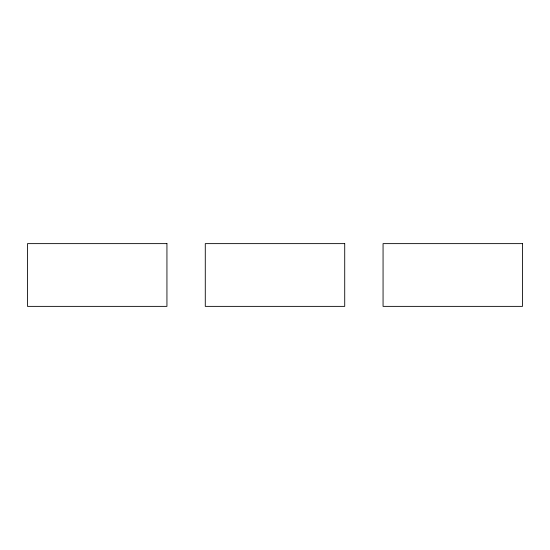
<?xml version="1.0" encoding="UTF-8"?>
<svg xmlns="http://www.w3.org/2000/svg" width="550" height="550" viewBox="0 0 550 550"><rect width="100%" height="100%" fill="white"/><g stroke="black" fill="none" stroke-linecap="round" stroke-linejoin="round"><path stroke-width="0.82" d="M166.939 243.629L27.5 243.629L27.5 306.371L166.939 306.371L166.939 243.629M344.719 243.629L205.281 243.629L205.281 306.371L344.719 306.371L344.719 243.629M522.5 243.629L383.061 243.629L383.061 306.371L522.5 306.371L522.5 243.629"/></g></svg>
